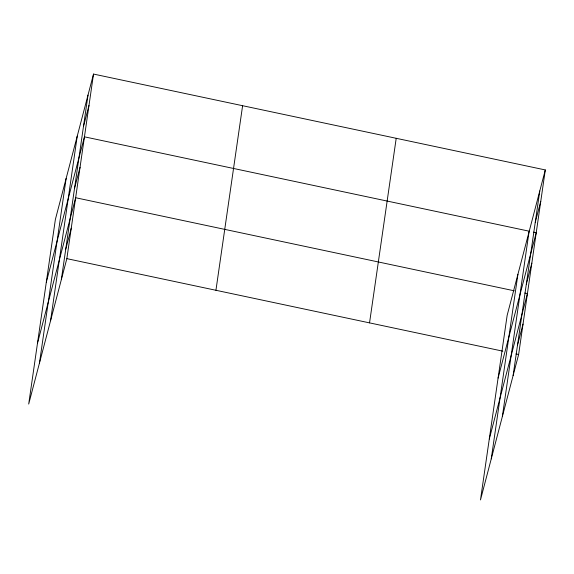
<?xml version="1.0" encoding="UTF-8"?>
<svg xmlns="http://www.w3.org/2000/svg" width="574" height="574" viewBox="0 0 574 574"><rect width="100%" height="100%" fill="white"/><g stroke="black" fill="none" stroke-linecap="round" stroke-linejoin="round"><path stroke-width="0.86" d="M39.47 363.012L66.139 178.435M50.562 320.723L77.239 136.138M61.332 279.667L88.009 95.09M93.519 74.068L55.369 219.483L28.7 404.06L66.849 258.644L93.519 74.068L545.3 169.94L518.631 354.517L480.481 499.932L507.151 315.356L545.3 169.94M215.939 290.279L242.608 105.702M369.541 322.875L396.211 138.298M491.251 458.884L517.92 274.307M502.343 416.588L529.013 232.011M513.113 375.539L539.782 190.963M83.474 126.474L88.984 105.444M46.3 282.243L84.45 136.827L529.214 231.207M74.534 188.301L80.051 167.278M37.504 343.152L75.653 197.736L514.275 290.81M65.737 249.216L71.248 228.187M535.248 222.339L540.765 201.316M498.081 378.108L536.231 232.692L533.598 232.133M526.315 284.173L531.833 263.15M489.278 439.024L527.427 293.601L524.801 293.049M517.511 345.082L523.029 324.059M66.849 258.644L502.846 351.166M515.997 353.957L518.631 354.517"/></g></svg>
